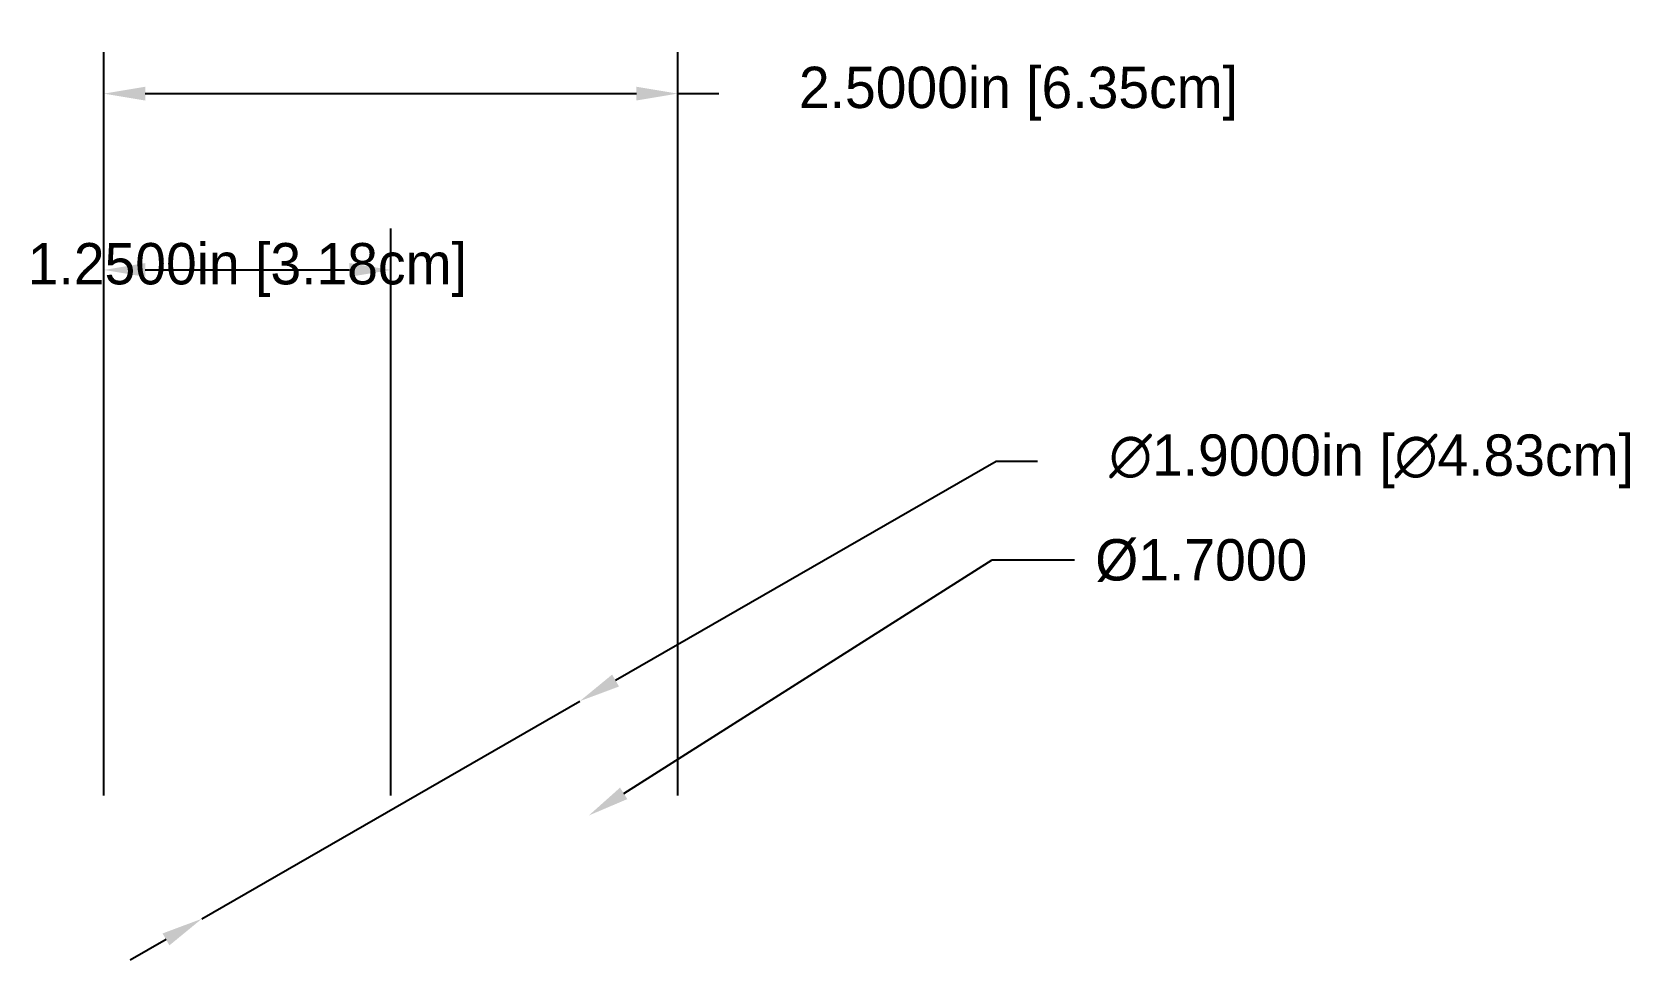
# Model space of a CAD drawing. Header units: inches. Extents: x -1.56 to 5.4, y -0.65 to 3.39.
import ezdxf
from ezdxf import colors
from ezdxf.entities.mleader import LeaderData, LeaderLine
from ezdxf.math import Vec2, Vec3

# ---------------------------------------------------------------- set-up
doc = ezdxf.new("R2010")
doc.units = ezdxf.units.IN
doc.header["$MEASUREMENT"] = 0
doc.styles.add('Annotative', font='txt')
doc.dimstyles.new('Annotative', dxfattribs={"dimtxt": 0.18, "dimasz": 0.18, "dimexe": 0.18, "dimexo": 0.0625, "dimgap": 0.09, "dimtad": 0, "dimtih": 1, "dimtoh": 1, "dimdec": 4, "dimzin": 0, "dimdsep": 46, "dimtxsty": 'Annotative', "dimcen": 0.09, "dimadec": 0, "dimazin": 0, "dimtfac": 1, "dimtdec": 4, "dimtmove": 0, "dimatfit": 3, "dimfxl": 1, "dimtolj": 1, "dimtzin": 0, "dimarcsym": 0})

# ---------------------------------------------------------------- blocks, each defined once
blk = doc.blocks.new('*D11')
at = {"color": 0, "lineweight": -2, "transparency": 16777216}
for p, q in [((-1.25, 0.0625), (-1.25, 2.5315)), ((0, 0.0625), (0, 2.5315)), ((-1.07, 2.3515), (-0.18, 2.3515))]:
    blk.add_line(p, q, dxfattribs=at)
at = {"color": 0, "transparency": 16777216}
for points in [[(-1.07, 2.3815), (-1.07, 2.3215), (-1.25, 2.3515)], [(-0.18, 2.3815), (-0.18, 2.3215), (0, 2.3515)]]:
    blk.add_solid(points, dxfattribs=at)
at = {"layer": 'Defpoints', "color": 0, "transparency": 16777216}
for p in [(0, 2.3515), (-1.25, 0), (0, 0)]:
    blk.add_point(p, dxfattribs=at)
at = {"color": 0, "transparency": 16777216, "insert": (-0.625, 2.3515), "char_height": 0.18, "attachment_point": 5, "style": 'Annotative'}
blk.add_mtext('\\A1;1.2500in [3.18cm]', dxfattribs=at)
blk = doc.blocks.new('*D10')
at = {"color": 0, "lineweight": -2, "transparency": 16777216}
for p, q in [((-1.25, 0.0625), (-1.25, 3.2993)), ((1.25, 0.0625), (1.25, 3.2993)), ((-1.07, 3.1193), (1.07, 3.1193)), ((1.25, 3.1193), (1.43, 3.1193))]:
    blk.add_line(p, q, dxfattribs=at)
at = {"color": 0, "transparency": 16777216}
for points in [[(-1.07, 3.1493), (-1.07, 3.0893), (-1.25, 3.1193)], [(1.07, 3.1493), (1.07, 3.0893), (1.25, 3.1193)]]:
    blk.add_solid(points, dxfattribs=at)
at = {"layer": 'Defpoints', "color": 0, "transparency": 16777216}
for p in [(1.25, 3.1193), (-1.25, 0), (1.25, 0)]:
    blk.add_point(p, dxfattribs=at)
at = {"color": 0, "transparency": 16777216, "insert": (2.735, 3.1193), "char_height": 0.18, "attachment_point": 5, "style": 'Annotative'}
blk.add_mtext('\\A1;2.5000in [6.35cm]', dxfattribs=at)
blk = doc.blocks.new('*D12')
at = {"color": 0, "lineweight": -2, "transparency": 16777216}
for p, q in [((2.6384, 1.5181), (0.9794, 0.5636)), ((2.8184, 1.5181), (2.6384, 1.5181)), ((-0.8234, -0.4738), (0.8234, 0.4738)), ((-0.9794, -0.5636), (-1.1355, -0.6533))]:
    blk.add_line(p, q, dxfattribs=at)
at = {"color": 0, "transparency": 16777216}
for points in [[(0.9645, 0.5896), (0.9944, 0.5376), (0.8234, 0.4738)], [(-0.9944, -0.5376), (-0.9645, -0.5896), (-0.8234, -0.4738)]]:
    blk.add_solid(points, dxfattribs=at)
at = {"layer": 'Defpoints', "color": 0, "transparency": 16777216}
for p in [(0.8234, 0.4738), (-0.8234, -0.4738)]:
    blk.add_point(p, dxfattribs=at)
at = {"color": 0, "transparency": 16777216, "insert": (4.2734, 1.5181), "char_height": 0.18, "attachment_point": 5, "style": 'Annotative'}
blk.add_mtext('\\A1;∅1.9000in [∅4.83cm]', dxfattribs=at)

msp = doc.modelspace()

# ---------------------------------------------------------------- linework, layer by layer
msp.add_line((0, 0), (0, 0, -1.42421))

# ---------------------------------------------------------------- dimensions: what is measured, and where the dimension line sits
dim = msp.add_linear_dim(base=(1.25, 3.11931), p1=(-1.25, 0), p2=(1.25, 0), angle=180, dimstyle='Annotative', override={"dimpost": 'in'})
dim.commit()
dim.dimension.update_dxf_attribs({"geometry": '*D10', "text_midpoint": (2.735, 3.11931)})
dim = msp.add_linear_dim(base=(0, 2.3515), p1=(-1.25, 0), p2=(0, 0), angle=180, dimstyle='Annotative', override={"dimpost": 'in'})
dim.commit()
dim.dimension.update_dxf_attribs({"geometry": '*D11', "text_midpoint": (-0.625, 2.3515), "dimtype": 160})
dim = msp.add_diameter_dim_2p(p1=(-0.82342, -0.47379), p2=(0.82342, 0.47379), dimstyle='Annotative', override={"dimpost": 'in'})
dim.commit()
dim.dimension.update_dxf_attribs({"geometry": '*D12', "text_midpoint": (4.2734, 1.51812), "dimtype": 163})

# ---------------------------------------------------------------- leaders
ml = msp.add_multileader_mtext('Standard')
ml.set_content('%%C1.7000', color=256)
ml.set_leader_properties()
ml.build(insert=Vec2(0, 0))
ml.multileader.update_dxf_attribs({"text_right_attachment_type": 6, "dogleg_length": 0.36, "arrow_head_size": 0.18})
ctx = ml.context
ctx.base_point, ctx.char_height, ctx.arrow_head_size, ctx.landing_gap_size, ctx.plane_origin = Vec3(2.97959, 1.08927), 0.18, 0.18, 0.09, Vec3(0.86275, -0.02399)
ctx.right_attachment = 6
notes = []
notes.append((ctx, [(0, (1, 1, 0), (2.61959, 1.08927), (1, 0), 0.36, [(0, [(0.86275, -0.02399)], 0, [])])]))
ctx.mtext.insert, ctx.mtext.flow_direction = Vec3(3.06959, 1.17927), 5
for ctx, leaders in notes:
    for number, flags, end, landing, length, lines in leaders:
        leader = LeaderData()
        leader.index, (leader.has_last_leader_line, leader.has_dogleg_vector, leader.attachment_direction) = number, flags
        leader.last_leader_point, leader.dogleg_vector, leader.dogleg_length = Vec3(end), Vec3(landing), length
        for number, points, colour, breaks in lines:
            line = LeaderLine()
            line.index, line.vertices, line.color, line.breaks = number, Vec3.list(points), colors.encode_raw_color(colour), breaks
            leader.lines.append(line)
        ctx.leaders.append(leader)

doc.saveas('drawing.dxf')
